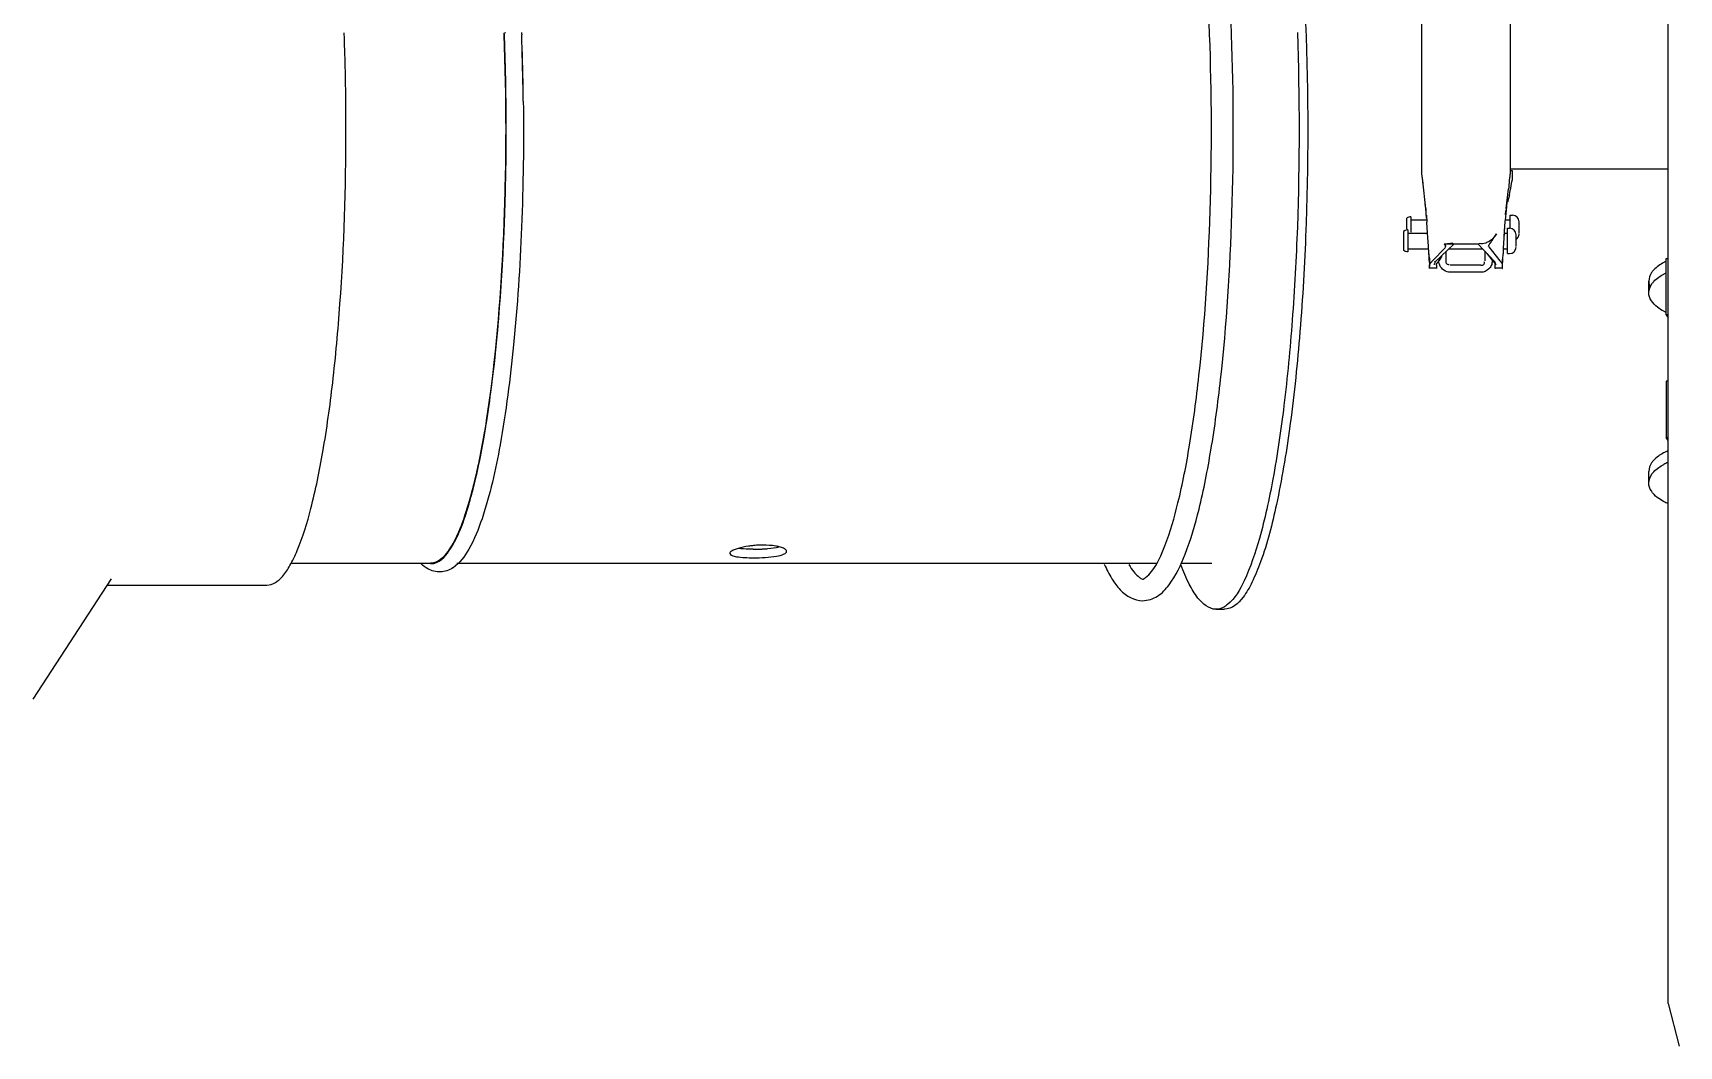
# Model space of a CAD drawing. Header units: millimetres. Extents: x 11802 to 19889, y -472 to 9054.
# Drawn here: x 12871 to 13246.9, y 177.8 to 409.2 of the extents above; entities that cross this region are included whole.
import ezdxf

# ---------------------------------------------------------------- set-up
doc = ezdxf.new("R2010")
doc.units = ezdxf.units.MM
doc.header["$LTSCALE"] = 307.34
doc.layers.get('0').update_dxf_attribs({"linetype": 'CONTINUOUS'})

msp = doc.modelspace()

# ---------------------------------------------------------------- linework, layer by layer
at = {"linetype": 'Continuous'}
for p, q in [((13244.44067, 187.57899), (13244.44067, 768.56248)), ((13188.17934, 377.00751), (13188.17934, 579.11903)), ((13208.3046, 579.11903), (13208.3046, 377.00434)), ((12942.11803, 408.84528), (12942.10545, 409.18124)), ((12978.54851, 409.0811), (12978.56191, 408.73954)), ((12978.56748, 409.08151), (12978.58032, 408.73953)), ((12978.65705, 408.73993), (12978.64228, 409.09225)), ((12978.6772, 408.73993), (12978.66299, 409.10232)), ((12982.61337, 409.16034), (12982.59788, 409.10232)), ((12982.61276, 409.16032), (12982.62919, 408.74082)), ((12982.6168, 409.08728), (12982.62914, 408.73792)), ((13139.71798, 408.79871), (13139.70487, 409.15048)), ((13144.7215, 408.79486), (13144.70853, 409.14625)), ((13244.44067, 378.07074), (13208.3046, 378.07074)), ((13208.3046, 377.76133), (13208.79293, 377.76133)), ((13208.79268, 377.7601), (13208.79612, 377.74589)), ((13208.79612, 377.74589), (13208.79612, 375.56601)), ((13188.35263, 375.68416), (13188.33796, 375.78555)), ((13188.37486, 375.3239), (13188.36905, 375.46492)), ((13189.06102, 369.04704), (13188.37486, 375.3239)), ((13188.39734, 375.12497), (13188.37486, 375.3239)), ((13188.39501, 375.1246), (13188.42167, 374.89567)), ((13207.434, 369.08907), (13207.96364, 373.59307)), ((13208.14577, 372.23072), (13207.75046, 370.49533)), ((13189.04532, 369.15297), (13188.95804, 369.98905)), ((13189.23858, 366.86716), (13189.04532, 369.15297)), ((13189.14245, 368.29938), (13189.12911, 368.5023)), ((13207.48202, 369.44477), (13207.21436, 366.40587)), ((13207.30434, 367.7463), (13207.35912, 368.53956)), ((13207.60331, 370.52885), (13207.48202, 369.44477)), ((13184.6634, 366.80228), (13184.6634, 364.41387)), ((13185.42467, 367.15385), (13185.0054, 367.06171)), ((13185.6634, 367.15385), (13185.42467, 367.15385)), ((13185.6634, 367.15385), (13185.6634, 363.65772)), ((13185.6634, 366.45385), (13189.19368, 366.45385)), ((13189.19368, 367.52758), (13189.30035, 365.96754)), ((13189.46932, 363.47658), (13189.30035, 365.96754)), ((13206.95373, 362.57571), (13207.12767, 365.1577)), ((13207.01417, 363.47664), (13207.12767, 365.1577)), ((13207.12767, 365.1577), (13207.23237, 366.69588)), ((13207.12767, 365.1577), (13207.23246, 366.69587)), ((13207.21436, 366.45385), (13208.3634, 366.45385)), ((13208.3634, 364.53065), (13208.3634, 367.55385)), ((13208.3634, 367.55385), (13208.8634, 367.55385)), ((13210.3634, 363.37051), (13210.3634, 365.93718)), ((13184.33398, 364.08445), (13183.99197, 363.82502)), ((13183.99197, 363.82502), (13183.99197, 359.52815)), ((13184.75324, 364.17658), (13184.33398, 364.08445)), ((13184.99197, 364.17658), (13184.75324, 364.17658)), ((13184.99197, 364.17658), (13184.99197, 359.17659)), ((13184.99197, 363.47658), (13189.46932, 363.47658)), ((13189.67227, 360.44279), (13189.46932, 363.47658)), ((13195.44197, 360.94508), (13191.21673, 356.89245)), ((13201.25023, 360.94508), (13195.23371, 360.94508)), ((13201.04197, 360.94508), (13204.77137, 356.9772)), ((13206.78243, 360.00012), (13207.01417, 363.47664)), ((13207.01442, 363.47658), (13207.69197, 363.47658)), ((13207.69197, 358.77658), (13207.69197, 364.57658)), ((13207.69197, 364.57658), (13208.19197, 364.57658)), ((13209.69197, 360.37757), (13209.69197, 362.9756)), ((13184.33398, 359.26872), (13183.99197, 359.52815)), ((13184.75324, 359.17658), (13184.33398, 359.26872)), ((13184.99197, 359.17658), (13184.75324, 359.17658)), ((13184.99197, 359.87658), (13189.67218, 359.87658)), ((13189.71007, 359.87385), (13189.67218, 360.44554)), ((13190.5547, 357.03914), (13193.53434, 360.15128)), ((13192.74176, 358.16701), (13192.01876, 357.09894)), ((13192.01876, 357.09894), (13192.74475, 358.16446)), ((13193.64197, 359.32543), (13193.64197, 357.10313)), ((13194.32797, 359.87658), (13202.04624, 359.87658)), ((13202.64197, 357.10313), (13202.64197, 359.24276)), ((13204.5024, 356.97048), (13203.06663, 358.83657)), ((13203.46542, 360.29069), (13205.9839, 357.10507)), ((13206.56636, 355.80145), (13206.63046, 357.52755)), ((13206.63046, 357.52755), (13206.70108, 358.76558)), ((13206.66798, 359.87658), (13207.69197, 359.87658)), ((13206.70113, 358.76624), (13206.68945, 358.5872)), ((13206.78243, 360.00007), (13206.77422, 359.87572)), ((13207.69197, 358.77658), (13208.19197, 358.77658)), ((13243.98767, 357.62621), (13244.44067, 357.69053)), ((13243.98767, 344.8178), (13243.98767, 357.62621)), ((13191.53728, 355.4256), (13189.93728, 355.4256)), ((13189.94165, 356.23364), (13189.94197, 356.18495)), ((13189.94197, 355.54445), (13189.94197, 356.18495)), ((13191.15189, 356.67332), (13191.17416, 356.73542)), ((13191.17416, 356.73542), (13191.19814, 356.806)), ((13191.19814, 356.806), (13191.21432, 356.85539)), ((13191.54103, 356.24719), (13191.53982, 356.30422)), ((13191.54197, 356.1544), (13191.54103, 356.24719)), ((13191.54197, 356.1544), (13191.54197, 355.54445)), ((13201.64197, 356.11085), (13194.64197, 356.11085)), ((13201.64197, 354.52321), (13194.64197, 354.52321)), ((13204.77137, 356.9772), (13204.92639, 356.9772)), ((13204.8728, 356.78678), (13204.84759, 356.83237)), ((13204.90637, 356.69188), (13204.8728, 356.78678)), ((13204.97186, 356.52566), (13204.90487, 356.4299)), ((13204.90487, 356.43598), (13204.93379, 356.3593)), ((13204.92639, 356.63812), (13204.97186, 356.52566)), ((13204.93379, 356.3593), (13204.94323, 356.29129)), ((13204.94197, 356.18149), (13204.94253, 356.25095)), ((13204.94197, 355.53755), (13204.94197, 356.18149)), ((13204.94253, 356.25095), (13204.94323, 356.29129)), ((13206.54664, 355.41869), (13204.94664, 355.41869)), ((13206.54288, 356.2587), (13206.54197, 356.17156)), ((13206.54197, 356.17156), (13206.54197, 355.53755)), ((13239.99197, 349.85304), (13239.99197, 352.49577)), ((13244.44067, 344.88213), (13243.98767, 344.8178)), ((13243.98767, 344.8178), (13244.44067, 344.10318)), ((13244.44067, 329.68598), (13243.98767, 329.62166)), ((13243.98767, 329.62166), (13243.98767, 316.81326)), ((13243.98767, 316.81326), (13244.44067, 316.87758)), ((13244.44067, 316.09863), (13243.98767, 316.81326)), ((13239.99197, 306.39737), (13239.99197, 309.04009)), ((12929.98976, 288.07231), (12961.80502, 288.07231)), ((12961.86055, 288.07282), (12961.80635, 288.07231)), ((12966.91461, 287.15338), (12966.87744, 287.11678)), ((12966.9601, 287.05865), (12966.91824, 287.03197)), ((12967.84794, 288.07231), (13127.51673, 288.07231)), ((13133.10032, 288.07231), (13140.1914, 288.07231)), ((13133.15121, 287.73346), (13133.11918, 287.8193)), ((13133.17847, 288.07231), (13133.14658, 288.15822)), ((12888.86072, 284.48499), (12871.03227, 257.04607)), ((12888.17629, 283.07231), (12924.47725, 283.07231)), ((13141.14197, 277.57231), (13143.11165, 277.57231)), ((13244.44067, 187.57899), (13246.90253, 177.83002))]:
    msp.add_line(p, q, dxfattribs=at)
for points in [[(12978.54851, 409.0811), (12978.57265, 409.08184), (12978.59714, 409.08402), (12978.6204, 409.08751)], [(12978.6204, 409.08751), (12978.64013, 409.09199), (12978.65461, 409.09704), (12978.66299, 409.10232)], [(12982.61763, 409.08751), (12982.63567, 409.084), (12982.657, 409.08183), (12982.68015, 409.0811)], [(13188.36905, 375.46492), (13188.36299, 375.57728), (13188.35263, 375.68416)], [(13208.15053, 375.80972), (13208.13488, 375.6987), (13208.12464, 375.58245), (13208.11954, 375.46092)], [(13189.78493, 358.73382), (13189.85348, 357.52755), (13189.91732, 355.81156)], [(13192.01876, 357.09894), (13191.96941, 357.02867), (13191.9183, 356.96014), (13191.86541, 356.89346)], [(13203.47209, 358.35956), (13203.15027, 358.73015), (13203.06663, 358.83657)], [(13205.9839, 357.10507), (13206.02964, 357.04867), (13206.07683, 356.99363), (13206.12534, 356.93995)], [(13190.44324, 356.92893), (13190.4811, 356.96498), (13190.51827, 357.00172), (13190.5547, 357.03914)], [(13191.21673, 356.89245), (13191.15006, 356.93139), (13191.15006, 356.9772)], [(13204.5024, 356.97048), (13204.54069, 356.92183), (13204.57969, 356.87452), (13204.61938, 356.82856)], [(13204.84759, 356.83237), (13204.83245, 356.89871), (13204.79861, 356.9466), (13204.7901, 356.94911)]]:
    msp.add_lwpolyline(points, dxfattribs=at)
for centre, radius, start, end in [((12319.15791, 385.25719), 663.88661, 0.97572355, 2.02689339), ((12431.35827, 387.43677), 551.68241, 0.9506233, 2.2131133), ((12415.66702, 387.11228), 567.3769, 0.6514111, 0.9570983), ((13185.42467, 366.15385), 1, 114.78827, 139.57654), ((13208.8634, 366.05385), 1.5, 0, 90), ((13208.19197, 363.07658), 1.5, 0, 90), ((13208.8634, 363.25385), 1.5, 300, 0), ((12621.54558, 321.84736), 569.43528, 3.52948, 3.7140814), ((13208.19197, 360.27658), 1.5, 270, 0), ((13194.62106, 357.106), 2.5789, 195.4203001, 198.7236069), ((13194.59224, 357.09612), 2.54843, 198.7212629, 202.5658957), ((13249.66454, 298.8498), 13.35223, 113.4869292, 117.9549754), ((13037.72305, 269.26777), 22.94843, 95.0006076, 95.9739154), ((13035.45601, 331.93988), 40.66499, 269.9928637, 272.8178085), ((13037.76007, 268.82704), 23.39071, 92.4559732, 94.9968472), ((13037.73283, 269.65961), 22.55774, 90.0181448, 92.4774484), ((13035.59437, 329.05326), 37.77506, 272.823443, 273.3503167), ((12961.90406, 290.96134), 2.98411, 269.0163159, 270.0374873), ((12961.79998, 291.13465), 3.06227, 271.133508, 282.5616862), ((12961.90117, 291.0154), 3.03817, 270.0912856, 280.6259558)]:
    msp.add_arc(centre, radius, start, end, dxfattribs=at)
msp.add_ellipse((13208.38416, 373.58146), major_axis=(0.40903, 1.99997), ratio=0.024527097, start_param=-2.307247271, end_param=-0.119356796, dxfattribs=at)
for points, knots in [([(13144.70853, 409.14625), (13144.29418, 420.27627), (13143.25539, 436.27199), (13140.72282, 456.3652), (13138.52065, 468.7936), (13135.98546, 478.96329), (13133.47695, 485.88717), (13131.11989, 490.08716), (13128.81043, 493.08696), (13126.1152, 494.55053), (13124.36814, 494.51721)], [0, 0, 0, 0, 0.367694683, 0.528596211, 0.6684334, 0.784111728, 0.874349309, 0.910615802, 0.942313371, 1, 1, 1, 1]), ([(13139.70487, 409.15048), (13139.29606, 420.03275), (13138.28071, 435.6629), (13135.82527, 455.27976), (13133.70859, 467.33309), (13131.60385, 475.93576), (13129.73395, 481.5), (13128.41443, 484.6506), (13127.15929, 487.00616), (13125.94769, 488.54945), (13125.05681, 489.24428), (13124.58506, 489.61728), (13124.42437, 489.60932)], [0, 0, 0, 0, 0.393035439, 0.564717233, 0.7133045, 0.834561734, 0.883838661, 0.925104184, 0.957538107, 0.980426275, 0.994193336, 1, 1, 1, 1]), ([(13161.63102, 411.41425), (13162.27289, 395.1856), (13162.27914, 371.18406), (13160.45491, 340.30223), (13158.30565, 319.85543), (13155.43829, 302.73801), (13152.49325, 291.0286), (13149.61236, 283.98917), (13147.40378, 279.98628), (13144.79289, 277.57336), (13143.11291, 277.57242)], [0, 0, 0, 0, 0.353042161, 0.52101445, 0.672306529, 0.799784565, 0.897826254, 0.934734577, 0.963482023, 1, 1, 1, 1]), ([(12942.51783, 387.07231), (12942.51783, 392.5335), (12942.41925, 399.79322), (12942.18476, 407.0486), (12942.11803, 408.84528)], [0, 0, 0, 0, 0.752322908, 1, 1, 1, 1]), ([(12978.56191, 408.73954), (12979.11974, 394.40159), (12979.11829, 366.99247), (12976.7467, 334.33139), (12973.25927, 312.18999), (12970.24281, 300.2004), (12967.26489, 292.33893), (12964.05446, 288.49537), (12962.46077, 288.14452)], [0, 0, 0, 0, 0.34770273, 0.663789276, 0.791630892, 0.891615546, 0.960456609, 1, 1, 1, 1]), ([(12962.76616, 288.10197), (12964.37364, 288.56766), (12967.48678, 292.53371), (12970.48175, 300.51309), (12973.44927, 312.57166), (12976.90049, 334.68967), (12979.23412, 367.2142), (12979.23117, 394.48672), (12978.6772, 408.73993)], [0, 0, 0, 0, 0.040586887, 0.110467074, 0.21104456, 0.338988668, 0.654075522, 1, 1, 1, 1]), ([(12978.58032, 408.73953), (12978.63173, 407.35843), (12978.81827, 401.77726), (12978.92259, 396.19338), (12978.95705, 391.99131)], [0, 0, 0, 0, 0.247490793, 1, 1, 1, 1]), ([(12979.07192, 391.99609), (12979.03451, 396.19763), (12978.92143, 401.78036), (12978.71438, 407.3597), (12978.65705, 408.73993)], [0, 0, 0, 0, 0.752571703, 1, 1, 1, 1]), ([(12978.66299, 409.10232), (12978.69572, 409.13607), (12978.79176, 409.19798), (12978.89515, 409.24145), (12978.95643, 409.26379)], [0, 0, 0, 0, 0.418931679, 1, 1, 1, 1]), ([(12982.58105, 409.23322), (12982.59022, 409.22234), (12982.6054, 409.19967), (12982.61207, 409.17292), (12982.6126, 409.16031)], [0, 0, 0, 0, 0.530092353, 1, 1, 1, 1]), ([(13126.46841, 286.17435), (13127.80247, 287.932), (13130.11283, 293.15849), (13132.90476, 302.83584), (13135.4084, 315.86081), (13138.33299, 338.03433), (13140.27087, 369.35496), (13140.21435, 395.36244), (13139.71798, 408.79871)], [0, 0, 0, 0, 0.053257481, 0.135721212, 0.24354244, 0.372726942, 0.675486574, 1, 1, 1, 1]), ([(13130.45115, 283.15147), (13132.04301, 285.24879), (13134.69655, 290.99105), (13137.69334, 301.35782), (13140.29744, 314.72741), (13143.28266, 337.22268), (13145.26719, 368.90903), (13145.2189, 395.20867), (13144.7215, 408.79486)], [0, 0, 0, 0, 0.061936392, 0.146503892, 0.254065685, 0.381795373, 0.680197689, 1, 1, 1, 1]), ([(13159.74319, 409.24296), (13160.27339, 394.45446), (13160.27644, 372.52922), (13158.75628, 344.14793), (13156.93437, 324.92036), (13154.51119, 308.27344), (13151.59586, 294.79593), (13148.37815, 285.14257), (13145.51494, 280.06019), (13143.82458, 278.67001)], [0, 0, 0, 0, 0.333732823, 0.493894495, 0.640926394, 0.76904283, 0.873413814, 0.950641748, 1, 1, 1, 1]), ([(12978.95705, 391.99131), (12979.06149, 379.25371), (12978.49394, 355.40666), (12975.84169, 327.20021), (12972.44331, 308.52339), (12969.66768, 298.5047), (12966.87643, 291.80995), (12964.07362, 288.6046), (12962.66696, 288.19708)], [0, 0, 0, 0, 0.357542562, 0.669253539, 0.793485482, 0.890777518, 0.958892947, 1, 1, 1, 1]), ([(12962.76616, 288.10197), (12964.17418, 288.50988), (12966.97969, 291.71832), (12969.77363, 298.41951), (12972.55187, 308.44784), (12975.95392, 327.14265), (12978.60487, 355.37619), (12979.18544, 379.24632), (12979.07192, 391.99609)], [0, 0, 0, 0, 0.041107064, 0.109222512, 0.206514548, 0.330746523, 0.642457688, 1, 1, 1, 1]), ([(12983.00724, 393.5628), (12983.11623, 383.97915), (12982.86513, 365.40576), (12981.17867, 339.20476), (12978.31864, 316.94202), (12975.43623, 303.73187), (12973.57172, 298.24751)], [0, 0, 0, 0, 0.299242554, 0.579725019, 0.81914083, 1, 1, 1, 1]), ([(12924.47725, 283.07231), (12925.82638, 283.07231), (12927.98121, 284.73451), (12929.89903, 287.73513), (12932.33547, 292.87977), (12934.9217, 301.56637), (12937.54136, 314.39485), (12939.6901, 329.98727), (12941.90913, 354.49212), (12942.51783, 373.79818), (12942.51783, 387.07231)], [0, 0, 0, 0, 0.037473317, 0.065401091, 0.100780053, 0.194329707, 0.316723857, 0.464109808, 0.631298749, 1, 1, 1, 1]), ([(13188.19718, 376.73979), (13188.19188, 376.79033), (13188.18368, 376.87942), (13188.17934, 376.96886), (13188.17934, 377.00751)], [0, 0, 0, 0, 0.567978815, 1, 1, 1, 1]), ([(13188.25071, 376.3283), (13188.23973, 376.40264), (13188.22042, 376.53962), (13188.20378, 376.67696), (13188.19718, 376.73979)], [0, 0, 0, 0, 0.543285177, 1, 1, 1, 1]), ([(13188.33796, 375.78555), (13188.32159, 375.88136), (13188.29147, 376.06211), (13188.26329, 376.24318), (13188.25071, 376.3283)], [0, 0, 0, 0, 0.530466785, 1, 1, 1, 1]), ([(13208.3046, 377.00434), (13208.3046, 376.94298), (13208.27567, 376.54176), (13208.2076, 376.14525), (13208.15053, 375.80972)], [0, 0, 0, 0, 0.152754741, 1, 1, 1, 1]), ([(13188.42966, 374.89858), (13188.42322, 374.93659), (13188.41109, 375.01185), (13188.40044, 375.08734), (13188.39563, 375.12469)], [0, 0, 0, 0, 0.505877682, 1, 1, 1, 1]), ([(13208.11954, 375.46092), (13208.11766, 375.37073), (13208.11094, 375.18472), (13208.09976, 374.99894), (13208.09311, 374.90329)], [0, 0, 0, 0, 0.484777483, 1, 1, 1, 1]), ([(13189.06102, 369.04704), (13189.06458, 369.01439), (13189.07164, 368.95049), (13189.07891, 368.88661), (13189.08254, 368.85538)], [0, 0, 0, 0, 0.510858411, 1, 1, 1, 1]), ([(13189.08254, 368.85538), (13189.08613, 368.82455), (13189.09326, 368.7645), (13189.1008, 368.7045), (13189.1046, 368.67531)], [0, 0, 0, 0, 0.51315606, 1, 1, 1, 1]), ([(13189.1046, 368.67531), (13189.10832, 368.64672), (13189.11578, 368.59138), (13189.12389, 368.53614), (13189.12802, 368.50944)], [0, 0, 0, 0, 0.516268636, 1, 1, 1, 1]), ([(13207.434, 369.0891), (13207.42193, 368.98649), (13207.39873, 368.7968), (13207.37108, 368.60765), (13207.35598, 368.52117)], [0, 0, 0, 0, 0.540638703, 1, 1, 1, 1]), ([(13193.92861, 360.92684), (13193.81337, 360.92459), (13193.58376, 360.92018), (13193.35412, 360.91666), (13193.23973, 360.91531)], [0, 0, 0, 0, 0.501865224, 1, 1, 1, 1]), ([(13193.77517, 360.95534), (13193.68717, 360.94783), (13193.50978, 360.93336), (13193.33233, 360.9197), (13193.24293, 360.91291)], [0, 0, 0, 0, 0.496253126, 1, 1, 1, 1]), ([(13193.24293, 360.91291), (13193.35477, 360.78614), (13193.70181, 360.67161), (13193.55728, 360.27547), (13193.44982, 360.24188)], [0, 0, 0, 0, 0.600239973, 1, 1, 1, 1]), ([(13194.27039, 361.00258), (13194.19, 360.99385), (13194.025, 360.9773), (13193.85983, 360.96258), (13193.77517, 360.95534)], [0, 0, 0, 0, 0.487618559, 1, 1, 1, 1]), ([(13194.63569, 360.93974), (13194.51743, 360.93799), (13194.28173, 360.93384), (13194.04605, 360.92914), (13193.92861, 360.92684)], [0, 0, 0, 0, 0.501726934, 1, 1, 1, 1]), ([(13194.71862, 361.05821), (13194.64623, 361.04815), (13194.49696, 361.02841), (13194.3474, 361.01094), (13194.27039, 361.00258)], [0, 0, 0, 0, 0.485466297, 1, 1, 1, 1]), ([(13195.23371, 360.94508), (13195.13377, 360.94492), (13194.93442, 360.94373), (13194.73509, 360.94122), (13194.63569, 360.93974)], [0, 0, 0, 0, 0.501337994, 1, 1, 1, 1]), ([(13195.23371, 361.13803), (13195.1503, 361.12363), (13194.97881, 361.09564), (13194.80688, 361.07046), (13194.71862, 361.05821)], [0, 0, 0, 0, 0.487180069, 1, 1, 1, 1]), ([(13205.17934, 363.29791), (13204.79576, 362.60736), (13204.01283, 361.7634), (13203.02601, 361.2968), (13202.74706, 361.19931)], [0, 0, 0, 0, 0.727761553, 1, 1, 1, 1]), ([(13203.4654, 360.29075), (13203.30489, 360.49644), (13203.76517, 361.13185), (13204.37968, 361.96512), (13204.88696, 362.7713), (13205.17937, 363.29789)], [0, 0, 0, 0, 0.224527866, 0.481643441, 1, 1, 1, 1]), ([(13193.64197, 357.10313), (13193.64197, 356.8666), (13193.66684, 356.34025), (13194.28245, 356.24235), (13194.4406, 356.36549)], [0, 0, 0, 0, 0.541300746, 1, 1, 1, 1]), ([(13189.93098, 355.47194), (13189.93205, 355.45778), (13189.93505, 355.43639), (13189.93494, 355.4137), (13189.93802, 355.40665)], [0, 0, 0, 0, 0.648685924, 1, 1, 1, 1]), ([(13189.93802, 355.40665), (13189.94435, 355.39217), (13189.93234, 355.57475), (13189.93846, 355.5936), (13189.9366, 355.6634)], [0, 0, 0, 0, 0.184518091, 1, 1, 1, 1]), ([(13190.13814, 356.62774), (13190.10145, 356.58697), (13190.0462, 356.51999), (13189.99654, 356.43723), (13189.99696, 356.40263)], [0, 0, 0, 0, 0.613190935, 1, 1, 1, 1]), ([(13189.99696, 356.40263), (13189.99715, 356.38646), (13190.02819, 356.34367), (13190.077, 356.34968), (13190.10441, 356.35154)], [0, 0, 0, 0, 0.370446246, 1, 1, 1, 1]), ([(13190.25416, 356.74878), (13190.23375, 356.7285), (13190.19448, 356.68872), (13190.15628, 356.64791), (13190.13814, 356.62774)], [0, 0, 0, 0, 0.514771222, 1, 1, 1, 1]), ([(13190.44324, 356.92891), (13190.41125, 356.8993), (13190.34761, 356.83989), (13190.28498, 356.77941), (13190.25416, 356.74878)], [0, 0, 0, 0, 0.500817045, 1, 1, 1, 1]), ([(13190.99199, 356.31184), (13190.98297, 356.30037), (13190.96661, 356.27771), (13190.93654, 356.2825), (13190.92913, 356.28941)], [0, 0, 0, 0, 0.59013354, 1, 1, 1, 1]), ([(13191.15189, 356.67332), (13191.12626, 356.60192), (13191.07971, 356.47933), (13191.02667, 356.35597), (13190.99199, 356.31184)], [0, 0, 0, 0, 0.574747357, 1, 1, 1, 1]), ([(13191.53742, 355.41696), (13191.53537, 355.43615), (13191.53307, 355.49874), (13191.53056, 355.56122), (13191.52919, 355.60448)], [0, 0, 0, 0, 0.308359213, 1, 1, 1, 1]), ([(13191.54083, 355.43498), (13191.54059, 355.42726), (13191.54318, 355.40307), (13191.53762, 355.41514), (13191.53742, 355.41696)], [0, 0, 0, 0, 0.807833376, 1, 1, 1, 1]), ([(13191.53982, 356.30422), (13191.53872, 356.35573), (13191.56047, 356.48949), (13191.63964, 356.59962), (13191.69037, 356.66168)], [0, 0, 0, 0, 0.391281709, 1, 1, 1, 1]), ([(13191.54197, 355.54445), (13191.54197, 355.52421), (13191.54182, 355.48772), (13191.54135, 355.45122), (13191.54083, 355.43498)], [0, 0, 0, 0, 0.554721893, 1, 1, 1, 1]), ([(13191.69037, 356.66168), (13191.72196, 356.70032), (13191.79794, 356.7836), (13191.87951, 356.86127), (13191.92588, 356.90342)], [0, 0, 0, 0, 0.443362394, 1, 1, 1, 1]), ([(13192.135, 356.42027), (13192.11186, 356.50416), (13192.07406, 356.67413), (13192.05352, 356.84705), (13192.04769, 356.93363)], [0, 0, 0, 0, 0.500707972, 1, 1, 1, 1]), ([(13201.64197, 356.11085), (13201.88005, 356.11085), (13202.40715, 356.13013), (13202.50873, 356.74729), (13202.38535, 356.90331)], [0, 0, 0, 0, 0.544812824, 1, 1, 1, 1]), ([(13204.61938, 356.82856), (13204.65057, 356.79323), (13204.70901, 356.72501), (13204.76458, 356.65439), (13204.78993, 356.62004)], [0, 0, 0, 0, 0.524665515, 1, 1, 1, 1]), ([(13204.78993, 356.62004), (13204.81313, 356.5886), (13204.8545, 356.52911), (13204.89056, 356.46608), (13204.90487, 356.43598)], [0, 0, 0, 0, 0.539646841, 1, 1, 1, 1]), ([(13204.90487, 356.4299), (13204.92137, 356.41952), (13204.95219, 356.39892), (13204.98171, 356.37649), (13204.99533, 356.36543)], [0, 0, 0, 0, 0.526319062, 1, 1, 1, 1]), ([(13204.94589, 355.39973), (13204.93959, 355.38523), (13204.95159, 355.56802), (13204.94547, 355.58686), (13204.94732, 355.65671)], [0, 0, 0, 0, 0.184546192, 1, 1, 1, 1]), ([(13204.95289, 355.46504), (13204.95183, 355.45087), (13204.94885, 355.42947), (13204.94896, 355.40679), (13204.94589, 355.39973)], [0, 0, 0, 0, 0.6487033, 1, 1, 1, 1]), ([(13204.99533, 356.36543), (13205.00969, 356.35378), (13205.03605, 356.33087), (13205.06077, 356.30622), (13205.07201, 356.29428)], [0, 0, 0, 0, 0.530102292, 1, 1, 1, 1]), ([(13205.07201, 356.29428), (13205.08801, 356.27729), (13205.11571, 356.24499), (13205.14158, 356.21128), (13205.15359, 356.19634)], [0, 0, 0, 0, 0.548992882, 1, 1, 1, 1]), ([(13206.12476, 356.94013), (13206.17214, 356.88977), (13206.2634, 356.7919), (13206.35081, 356.69034), (13206.39021, 356.63903)], [0, 0, 0, 0, 0.516598391, 1, 1, 1, 1]), ([(13206.39021, 356.63903), (13206.43482, 356.58095), (13206.56135, 356.47845), (13206.44237, 356.36621), (13206.40036, 356.36521)], [0, 0, 0, 0, 0.6353928, 1, 1, 1, 1]), ([(13206.5431, 355.42813), (13206.54334, 355.42039), (13206.54078, 355.39613), (13206.5463, 355.40826), (13206.5465, 355.4101)], [0, 0, 0, 0, 0.807377788, 1, 1, 1, 1]), ([(13206.54197, 355.53755), (13206.54197, 355.51732), (13206.54212, 355.48084), (13206.5426, 355.44437), (13206.5431, 355.42813)], [0, 0, 0, 0, 0.554599231, 1, 1, 1, 1]), ([(13206.5465, 355.4101), (13206.54854, 355.42931), (13206.55082, 355.49198), (13206.55331, 355.55454), (13206.55467, 355.59784)], [0, 0, 0, 0, 0.308461258, 1, 1, 1, 1]), ([(13241.12585, 355.05891), (13240.94753, 354.8662), (13240.35069, 354.13429), (13239.99118, 353.17753), (13239.99193, 352.49315)], [0, 0, 0, 0, 0.277266622, 1, 1, 1, 1]), ([(13243.91819, 357.00059), (13243.83011, 356.95866), (13243.65643, 356.87367), (13243.48472, 356.78476), (13243.4002, 356.73971)], [0, 0, 0, 0, 0.504575873, 1, 1, 1, 1]), ([(13243.40079, 354.0973), (13243.48523, 354.14231), (13243.65676, 354.23111), (13243.83026, 354.31601), (13243.91825, 354.35789)], [0, 0, 0, 0, 0.495429315, 1, 1, 1, 1]), ([(13243.38505, 345.61738), (13242.87935, 345.88775), (13241.3262, 346.8295), (13239.99334, 348.5727), (13239.99194, 349.85043)], [0, 0, 0, 0, 0.309773968, 1, 1, 1, 1]), ([(13240.78707, 352.01295), (13240.8394, 352.08202), (13240.94912, 352.21923), (13241.06543, 352.3509), (13241.12585, 352.41619)], [0, 0, 0, 0, 0.493427853, 1, 1, 1, 1]), ([(13243.91288, 345.3509), (13243.82309, 345.39371), (13243.6461, 345.48051), (13243.47115, 345.57135), (13243.38505, 345.61738)], [0, 0, 0, 0, 0.50470108, 1, 1, 1, 1]), ([(13244.34311, 313.73851), (13244.01234, 313.59427), (13242.85159, 313.0358), (13241.76035, 312.28802), (13241.12858, 311.60619)], [0, 0, 0, 0, 0.279647803, 1, 1, 1, 1]), ([(13241.12858, 311.60619), (13240.94985, 311.4133), (13240.3517, 310.6808), (13239.99119, 309.72276), (13239.99194, 309.03749)], [0, 0, 0, 0, 0.277320984, 1, 1, 1, 1]), ([(13240.78638, 308.55636), (13240.8392, 308.6261), (13240.95, 308.76467), (13241.06752, 308.89756), (13241.12858, 308.96346)], [0, 0, 0, 0, 0.493363822, 1, 1, 1, 1]), ([(13243.37091, 302.16928), (13242.86718, 302.43945), (13241.31942, 303.38084), (13239.99333, 305.1203), (13239.99194, 306.39477)], [0, 0, 0, 0, 0.309634192, 1, 1, 1, 1]), ([(12973.57172, 298.24751), (12972.7595, 295.85841), (12971.14411, 291.82853), (12968.52076, 288.06178), (12966.9601, 287.05865)], [0, 0, 0, 0, 0.576297322, 1, 1, 1, 1]), ([(13030.8878, 291.02876), (13030.77538, 290.97296), (13030.48456, 290.81246), (13030.13214, 290.53595), (13030.14099, 290.30997)], [0, 0, 0, 0, 0.356893895, 1, 1, 1, 1]), ([(13030.14099, 290.30997), (13030.14866, 290.1141), (13030.7579, 289.72104), (13032.50609, 289.41855), (13034.24391, 289.32085), (13035.52842, 289.32085)], [0, 0, 0, 0, 0.104646325, 0.314232563, 1, 1, 1, 1]), ([(13032.03869, 291.46561), (13031.7309, 291.37299), (13031.3412, 291.23946), (13030.96769, 291.06842), (13030.8878, 291.02876)], [0, 0, 0, 0, 0.782775492, 1, 1, 1, 1]), ([(13035.45095, 291.27488), (13035.13657, 291.27488), (13033.99473, 291.28928), (13032.85103, 291.35079), (13032.03045, 291.46011)], [0, 0, 0, 0, 0.275237455, 1, 1, 1, 1]), ([(13035.33468, 292.09157), (13035.02953, 292.05964), (13033.91938, 291.92024), (13032.81656, 291.69967), (13032.03869, 291.46561)], [0, 0, 0, 0, 0.274154082, 1, 1, 1, 1]), ([(13035.52842, 289.32085), (13037.30378, 289.32085), (13039.77592, 289.50345), (13042.1983, 289.95244), (13043.14139, 290.5401), (13043.13022, 290.82493)], [0, 0, 0, 0, 0.669789234, 0.892457111, 1, 1, 1, 1]), ([(13041.43533, 291.83198), (13041.17524, 291.89694), (13039.95354, 292.14219), (13038.70252, 292.21735), (13037.72568, 292.21735)], [0, 0, 0, 0, 0.215338914, 1, 1, 1, 1]), ([(13037.80197, 291.34276), (13038.14671, 291.36295), (13039.37202, 291.45381), (13040.59911, 291.60503), (13041.45768, 291.81623)], [0, 0, 0, 0, 0.280869955, 1, 1, 1, 1]), ([(13043.13022, 290.82493), (13043.12792, 290.88366), (13043.02127, 291.20468), (13042.69242, 291.37316), (13042.45116, 291.48716)], [0, 0, 0, 0, 0.180506035, 1, 1, 1, 1]), ([(12966.91824, 287.03197), (12966.07089, 286.49635), (12964.10392, 285.77487), (12962.06322, 286.32019), (12961.21248, 286.80518)], [0, 0, 0, 0, 0.50584597, 1, 1, 1, 1]), ([(12962.4614, 288.02933), (12962.51245, 288.03888), (12962.61467, 288.06064), (12962.71571, 288.08735), (12962.76616, 288.10197)], [0, 0, 0, 0, 0.497199552, 1, 1, 1, 1]), ([(12962.66696, 288.19708), (12962.63362, 288.18742), (12962.56689, 288.16921), (12962.49962, 288.15314), (12962.46599, 288.14568)], [0, 0, 0, 0, 0.501969049, 1, 1, 1, 1]), ([(13115.65848, 287.83549), (13116.17509, 286.70632), (13117.2498, 284.64682), (13119.63011, 281.23048), (13122.54443, 279.49386), (13124.43511, 279.52992)], [0, 0, 0, 0, 0.295777625, 0.549563459, 1, 1, 1, 1]), ([(13121.29389, 287.75377), (13121.62123, 287.183), (13122.22794, 286.23648), (13123.21292, 285.1996), (13123.88264, 284.68377), (13124.25136, 284.43149), (13124.37889, 284.43781)], [0, 0, 0, 0, 0.429323532, 0.73321122, 0.916689125, 1, 1, 1, 1]), ([(13124.37889, 284.43781), (13124.64473, 284.45099), (13125.40962, 285.08524), (13126.07726, 285.65899), (13126.46841, 286.17435)], [0, 0, 0, 0, 0.291486448, 1, 1, 1, 1]), ([(13141.14323, 277.5725), (13139.53258, 277.57154), (13137.00639, 279.80164), (13134.84973, 283.57604), (13133.71231, 286.23351), (13133.15121, 287.73346)], [0, 0, 0, 0, 0.360874935, 0.64118248, 1, 1, 1, 1]), ([(12887.92368, 283.05354), (12887.96385, 283.05968), (12888.04791, 283.06917), (12888.13244, 283.07231), (12888.17629, 283.07231)], [0, 0, 0, 0, 0.481002089, 1, 1, 1, 1]), ([(13124.43511, 279.52992), (13125.61569, 279.55244), (13128.04527, 280.35976), (13129.71019, 282.17523), (13130.45115, 283.15147)], [0, 0, 0, 0, 0.490692585, 1, 1, 1, 1])]:
    msp.add_open_spline(points, degree=3, knots=knots, dxfattribs=at)
for points in [[(13208.09311, 374.90329), (13208.06267, 374.46548), (13208.01489, 374.02893), (13207.96364, 373.59307)], [(13202.74706, 361.19931), (13202.28768, 361.03876), (13201.74994, 360.88482), (13201.29427, 361.05561)], [(13189.78489, 358.73399), (13189.76024, 359.11396), (13189.73522, 359.49391), (13189.71007, 359.87385)], [(13189.90785, 357.75602), (13189.90484, 357.23992), (13189.90353, 356.72377), (13189.91003, 356.20771)], [(13204.24197, 357.10313), (13204.24197, 356.74356), (13204.16276, 356.37634), (13204.01487, 356.04859)], [(13206.57259, 356.12276), (13206.5791, 356.57937), (13206.57879, 357.03606), (13206.5768, 357.4927)], [(13206.77422, 359.87572), (13206.74985, 359.50652), (13206.72561, 359.13731), (13206.70161, 358.76808)], [(13194.64197, 354.52321), (13193.68058, 354.52321), (13192.60793, 355.23041), (13192.23892, 356.11817)], [(13203.48027, 355.27868), (13203.00996, 354.81209), (13202.30446, 354.52321), (13201.64197, 354.52321)], [(13204.01487, 356.04859), (13203.88637, 355.7638), (13203.70207, 355.49873), (13203.48027, 355.27868)], [(13243.4002, 356.73971), (13242.56831, 356.29631), (13241.76608, 355.75082), (13241.12585, 355.05891)], [(13241.12585, 352.41619), (13241.46346, 352.78106), (13241.84824, 353.10416), (13242.25331, 353.39232)], [(13242.25331, 353.39232), (13242.6191, 353.65255), (13243.00463, 353.88617), (13243.40079, 354.0973)], [(13239.99194, 349.85043), (13239.99109, 350.61845), (13240.32325, 351.4008), (13240.78707, 352.01295)], [(13239.99193, 352.49315), (13239.99245, 352.02744), (13240.10804, 351.55393), (13240.30345, 351.13121)], [(13239.99194, 306.39477), (13239.9911, 307.16242), (13240.32293, 307.9444), (13240.78638, 308.55636)], [(13241.12858, 308.96346), (13241.46618, 309.32781), (13241.85078, 309.65049), (13242.25562, 309.93829)], [(13242.25562, 309.93829), (13242.62211, 310.19884), (13243.00838, 310.43271), (13243.40531, 310.64403)], [(13244.42892, 301.66187), (13244.06943, 301.816), (13243.71559, 301.98441), (13243.37091, 302.16928)], [(13042.45116, 291.48716), (13042.12784, 291.63992), (13041.78226, 291.74533), (13041.43533, 291.83198)], [(12961.21248, 286.80518), (12960.63717, 287.13315), (12960.10803, 287.54782), (12959.62934, 288.00542)], [(12962.46077, 288.14452), (12962.24601, 288.09725), (12962.02492, 288.07242), (12961.80502, 288.07247)], [(13143.82458, 278.67001), (13143.51787, 278.41778), (13143.18711, 278.18996), (13142.83414, 278.00802)], [(13142.83414, 278.00802), (13142.31679, 277.74135), (13141.72526, 277.57284), (13141.14323, 277.5725)]]:
    msp.add_open_spline(points, degree=3, dxfattribs=at)

doc.saveas('drawing.dxf')
